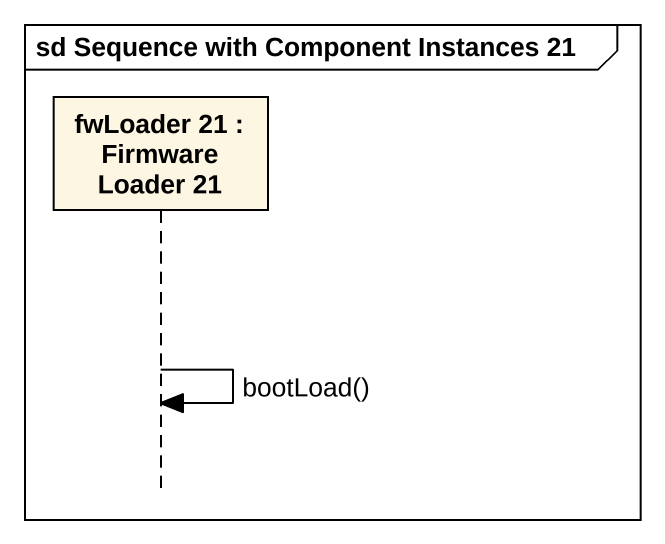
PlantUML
@startuml
mainframe sd Sequence with Component Instances 21
hide footbox
participant "fwLoader 21 : Firmware Loader 21" as fwLoader_21

fwLoader_21 -> fwLoader_21 : bootLoad()
@enduml
